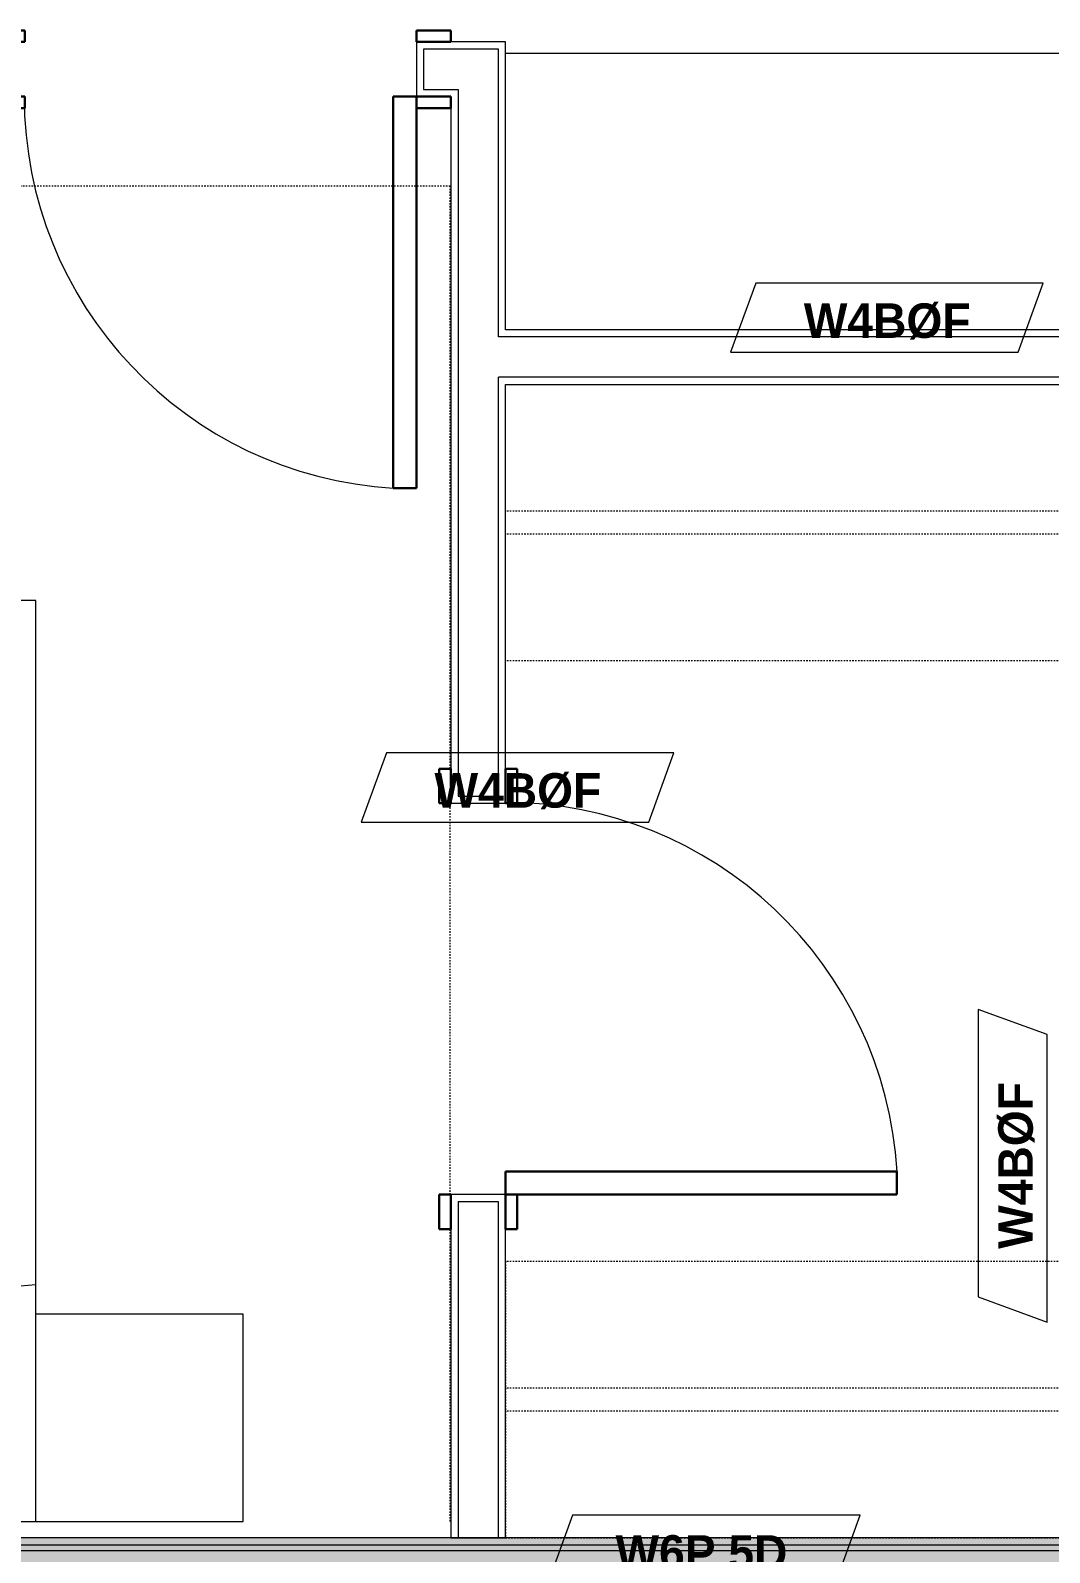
# Model space of a CAD drawing. Header units: inches. Extents: x -4010 to -1814, y 9846 to 12241.
# Drawn here: x -3726.6 to -3638, y 10841.3 to 10973.6 of the extents above; entities that cross this region are included whole.
import ezdxf

# ---------------------------------------------------------------- set-up
doc = ezdxf.new("R2010")
doc.units = ezdxf.units.IN
doc.header["$MEASUREMENT"] = 0
doc.linetypes.add('Dash', pattern=[0.25, 0.125, -0.125])
for name, color, linetype, lineweight in [('0-1', 7, 'Continuous', 5), ('A-DOOR-3', 31, 'Continuous', 9), ('A-DOOR-4', 31, 'Continuous', 30), ('A-DOOR-FRAM-3', 31, 'Continuous', 30), ('A-WALL', 113, 'Continuous', 18), ('A-WALL-2', 250, 'Continuous', 18), ('A-WALL-3', 113, 'Continuous', 9), ('A-WALL-IDEN', 211, 'Continuous', 9), ('I-FURN', 30, 'Continuous', 9), ('I-FURN-HDLN', 30, 'Dash', 9), ('I-WALL-2', 241, 'Continuous', 5), ('I-WALL-3', 7, 'Continuous', 9), ('Q-CASE', 31, 'Continuous', 9), ('Q-CASE-HDLN', 31, 'Dash', 9)]:
    doc.layers.add(name, color=color, linetype=linetype, lineweight=lineweight)
doc.styles.add('Century Gothic_B_1', font='GOTHICB.TTF', dxfattribs={"height": 3})

# ---------------------------------------------------------------- blocks, each defined once
blk = doc.blocks.new('CTR - 1st Phase - Common Walls_rvt-1-UNIT PLANS - 2ND _ 3RD FLOOR')
at = {"layer": 'I-WALL-2'}
for points in [[(-3489.45, 10842), (-3487.3, 10842), (-3487.3, 10842.63), (-3852.47, 10842.63), (-3852.47, 10842), (-3494.85, 10842)], [(-3486.67, 10841.5), (-3486.67, 10842), (-3852.47, 10842), (-3852.47, 10841.5), (-3487.3, 10841.5)], [(-3487.3, 10836), (-3486.67, 10836), (-3486.67, 10841.5), (-3852.47, 10841.5), (-3852.47, 10836), (-3494.85, 10836)]]:
    blk.add_hatch(color=256, dxfattribs=at).paths.add_polyline_path(points, flags=0)
at = {"layer": 'A-WALL-2'}
for p, q in [((-3487.3, 10842), (-3852.47, 10842)), ((-3487.3, 10841.5), (-3852.47, 10841.5))]:
    blk.add_line(p, q, dxfattribs=at)
at = {"layer": 'I-WALL-3'}
blk.add_line((-3527.82, 10842.63), (-3852.47, 10842.63), dxfattribs=at)
blk = doc.blocks.new('SWING - SINGLE - FLUSH - 2-10 x 6-8 - PRIVACY-3199405-UNIT PLANS - 2ND _ 3RD FLOOR')
at = {"layer": 'A-DOOR-3'}
blk.add_arc((17, -2.37), 34.07, 180, 266.6343, dxfattribs=at)
at = {"layer": 'A-DOOR-4'}
for p, q in [((15, -2.37), (15, -36.38)), ((17, -2.37), (15, -2.37)), ((17, -2.37), (17, -36.38)), ((17, -36.38), (15, -36.38))]:
    blk.add_line(p, q, dxfattribs=at)
at = {"layer": 'A-DOOR-FRAM-3'}
for p, q in [((-20, 2.38), (-20, 3.38)), ((-20, 3.38), (-17, 3.38)), ((-17, 3.38), (-17, 2.38)), ((17, 2.38), (17, 3.38)), ((17, 3.38), (20, 3.38)), ((20, 3.38), (20, 2.38)), ((-17, 2.38), (-20, 2.38)), ((20, 2.38), (17, 2.38)), ((-20, -2.37), (-17, -2.37)), ((-20, -3.37), (-20, -2.37)), ((-17, -2.37), (-17, -3.37)), ((17, -2.37), (20, -2.37)), ((17, -3.37), (17, -2.37)), ((20, -2.37), (20, -3.37)), ((-17, -3.37), (-20, -3.37)), ((20, -3.37), (17, -3.37))]:
    blk.add_line(p, q, dxfattribs=at)
blk = doc.blocks.new('OD_CW_Closet - OD_CW_Closet-3838437-UNIT PLANS - 2ND _ 3RD FLOOR')
at = {"layer": 'Q-CASE-HDLN'}
for p, q in [((67.99, 24), (0.74, 24)), ((0.74, 24), (0.74, 0)), ((67.99, 0), (67.99, 24)), ((0.74, 13), (67.99, 13)), ((0.74, 11), (67.99, 11)), ((0.74, 0), (67.99, 0))]:
    blk.add_line(p, q, dxfattribs=at)
blk = doc.blocks.new('Bed-Standard - King 78_ x 80_-V20-UNIT PLANS - 2ND _ 3RD FLOOR')
at = {"layer": 'I-FURN'}
for p, q in [((49.69, 38.2), (-28.31, 38.2)), ((-28.31, 38.2), (-28.31, -41.8)), ((49.69, -41.8), (49.69, 38.2)), ((-25.31, 36.2), (-25.31, 24.2)), ((-25.31, 36.2), (46.69, 36.2)), ((46.69, 36.2), (46.69, 24.2)), ((49.69, 24.2), (-28.31, 17.63)), ((-25.31, 24.2), (46.69, 24.2)), ((-28.31, -41.8), (49.69, -41.8))]:
    blk.add_line(p, q, dxfattribs=at)
at = {"layer": 'I-FURN-HDLN'}
for p, q in [((-64.31, 38.2), (-64.31, 12.81)), ((67.69, -40.75), (67.69, 38.2)), ((73.69, -40.75), (73.69, 38.2)), ((-64.31, 9.81), (-64.31, -24.19)), ((-64.31, -27.19), (-64.31, -77.8)), ((67.69, -77.8), (67.69, -49.81)), ((73.69, -77.8), (73.69, -49.25)), ((-64.31, -77.8), (73.69, -77.8))]:
    blk.add_line(p, q, dxfattribs=at)
blk = doc.blocks.new('SWING - SINGLE - FLUSH - 2-10 x 6-8 - PRIVACY-3199407-UNIT PLANS - 2ND _ 3RD FLOOR')
at = {"layer": 'A-DOOR-3'}
blk.add_arc((17, 2.37), 34.07, 93.3657, 180, dxfattribs=at)
at = {"layer": 'A-DOOR-4'}
for p, q in [((15, 2.37), (15, 36.38)), ((17, 36.38), (15, 36.38)), ((17, 2.37), (17, 36.38)), ((17, 2.37), (15, 2.37))]:
    blk.add_line(p, q, dxfattribs=at)
at = {"layer": 'A-DOOR-FRAM-3'}
for p, q in [((-17, 3.37), (-20, 3.37)), ((-20, 3.37), (-20, 2.37)), ((-17, 2.37), (-17, 3.37)), ((20, 3.37), (17, 3.37)), ((17, 3.37), (17, 2.37)), ((20, 2.37), (20, 3.37)), ((-20, 2.37), (-17, 2.37)), ((17, 2.37), (20, 2.37)), ((-17, -2.38), (-20, -2.38)), ((-20, -2.38), (-20, -3.38)), ((-17, -3.38), (-17, -2.38)), ((20, -2.38), (17, -2.38)), ((17, -2.38), (17, -3.38)), ((20, -3.38), (20, -2.38)), ((-20, -3.38), (-17, -3.38)), ((17, -3.38), (20, -3.38))]:
    blk.add_line(p, q, dxfattribs=at)
blk = doc.blocks.new('Table-Night Stand - 18_ x 18_ x 24_-V28-UNIT PLANS - 2ND _ 3RD FLOOR')
at = {"layer": 'I-FURN'}
for p, q in [((18.15, 18), (0.15, 18)), ((0.15, 18), (0.15, 0)), ((0.15, 0), (18.15, 0))]:
    blk.add_line(p, q, dxfattribs=at)
blk = doc.blocks.new('OD_CW_Closet - OD_CW_Closet-3890319-UNIT PLANS - 2ND _ 3RD FLOOR')
at = {"layer": 'Q-CASE-HDLN'}
for p, q in [((0.74, -24), (0.74, 0)), ((0.74, 0), (66.99, 0)), ((66.99, 0), (66.99, -24)), ((0.74, -11), (66.99, -11)), ((0.74, -13), (66.99, -13)), ((66.99, -24), (0.74, -24))]:
    blk.add_line(p, q, dxfattribs=at)
blk = doc.blocks.new('Casework 14 - Casework 1-3928733-UNIT PLANS - 2ND _ 3RD FLOOR')
at = {"layer": 'Q-CASE'}
for p, q in [((-3575.05, 10971.56), (-3685.3, 10971.56)), ((-3619.4, 10947.56), (-3619.4, 10960.56)), ((-3619.4, 10960.56), (-3619.05, 10960.56))]:
    blk.add_line(p, q, dxfattribs=at)
blk = doc.blocks.new('Wall Tag - Arch Wall-3956453-UNIT PLANS - 2ND _ 3RD FLOOR')
at = {"layer": 'A-WALL-IDEN'}
for p, q in [((-0.3561, 0.0937), (-0.4244, -0.0937)), ((0.4244, 0.0937), (-0.3561, 0.0937)), ((0.3561, -0.0937), (0.4244, 0.0937)), ((-0.4244, -0.0937), (0.3561, -0.0937))]:
    blk.add_line(p, q, dxfattribs=at)

msp = doc.modelspace()

# ---------------------------------------------------------------- linework, layer by layer
at = {"layer": 'A-WALL'}
for p, q in [((-3685.92374, 10971.9394), (-3692.42374, 10971.9394)), ((-3692.42374, 10971.9394), (-3692.42374, 10968.4394)), ((-3685.92374, 10946.9394), (-3685.92374, 10971.9394)), ((-3692.42374, 10968.4394), (-3689.42374, 10968.4394)), ((-3689.42374, 10968.4394), (-3689.42374, 10907.05981)), ((-3618.42374, 10946.9394), (-3685.92374, 10946.9394)), ((-3685.92374, 10907.05981), (-3685.92374, 10943.4394)), ((-3618.42374, 10943.4394), (-3685.92374, 10943.4394)), ((-3689.42374, 10907.05981), (-3685.92374, 10907.05981)), ((-3685.92374, 10871.80981), (-3689.42374, 10871.80981)), ((-3689.42374, 10871.80981), (-3689.42374, 10842.6269)), ((-3685.92374, 10842.6269), (-3685.92374, 10871.80981))]:
    msp.add_line(p, q, dxfattribs=at)
at = {"layer": 'A-WALL-3'}
for p, q in [((-3685.29874, 10972.5644), (-3693.04874, 10972.5644)), ((-3693.04874, 10972.5644), (-3693.04874, 10967.8144)), ((-3685.29874, 10947.5644), (-3685.29874, 10972.5644)), ((-3693.04874, 10967.8144), (-3690.04874, 10967.8144)), ((-3690.04874, 10967.8144), (-3690.04874, 10906.43481)), ((-3619.04874, 10947.5644), (-3685.29874, 10947.5644)), ((-3685.29874, 10906.43481), (-3685.29874, 10942.8144)), ((-3685.29874, 10942.8144), (-3619.04874, 10942.8144)), ((-3690.04874, 10906.43481), (-3685.29874, 10906.43481)), ((-3690.04874, 10872.43481), (-3690.04874, 10842.6269)), ((-3685.29874, 10872.43481), (-3690.04874, 10872.43481)), ((-3685.29874, 10842.6269), (-3685.29874, 10872.43481)), ((-3690.04874, 10842.6269), (-3685.29874, 10842.6269))]:
    msp.add_line(p, q, dxfattribs=at)

# ---------------------------------------------------------------- block references
at = {"layer": '0-1'}
msp.add_blockref('CTR - 1st Phase - Common Walls_rvt-1-UNIT PLANS - 2ND _ 3RD FLOOR', (0, 0), dxfattribs=at)
at = {"layer": 'A-DOOR-3'}
msp.add_blockref('SWING - SINGLE - FLUSH - 2-10 x 6-8 - PRIVACY-3199405-UNIT PLANS - 2ND _ 3RD FLOOR', (-3710.04874, 10970.1894), dxfattribs=at)
at = {"layer": 'A-DOOR-3', "rotation": 270.0000000000211}
msp.add_blockref('SWING - SINGLE - FLUSH - 2-10 x 6-8 - PRIVACY-3199407-UNIT PLANS - 2ND _ 3RD FLOOR', (-3687.67374, 10889.43481), dxfattribs=at)
at = {"layer": 'A-WALL-IDEN', "xscale": 31.99999999999999, "yscale": 31.99999999999999, "zscale": 31.99999999999999}
for p in [(-3652.17374, 10948.60741), (-3684.25572, 10907.80248), (-3668.07374, 10841.60741)]:
    msp.add_blockref('Wall Tag - Arch Wall-3956453-UNIT PLANS - 2ND _ 3RD FLOOR', p, dxfattribs=at)
at = {"layer": 'A-WALL-IDEN', "xscale": 31.99999999999999, "yscale": 31.99999999999999, "zscale": 31.99999999999999, "rotation": 89.99999999999991}
msp.add_blockref('Wall Tag - Arch Wall-3956453-UNIT PLANS - 2ND _ 3RD FLOOR', (-3641.2486, 10874.94341), dxfattribs=at)
at = {"layer": 'I-FURN', "rotation": 180}
for name, p in [('Bed-Standard - King 78_ x 80_-V20-UNIT PLANS - 2ND _ 3RD FLOOR', (-3754.41021, 10882.24966)), ('Table-Night Stand - 18_ x 18_ x 24_-V28-UNIT PLANS - 2ND _ 3RD FLOOR', (-3707.95174, 10862.04474))]:
    msp.add_blockref(name, p, dxfattribs=at)
at = {"layer": 'Q-CASE'}
msp.add_blockref('Casework 14 - Casework 1-3928733-UNIT PLANS - 2ND _ 3RD FLOOR', (0, 0), dxfattribs=at)
at = {"layer": 'Q-CASE', "rotation": 180}
for name, p in [('OD_CW_Closet - OD_CW_Closet-3890319-UNIT PLANS - 2ND _ 3RD FLOOR', (-3618.31103, 10918.8144)), ('OD_CW_Closet - OD_CW_Closet-3838437-UNIT PLANS - 2ND _ 3RD FLOOR', (-3617.31103, 10866.6269))]:
    msp.add_blockref(name, p, dxfattribs=at)

# ---------------------------------------------------------------- texts
at = {"layer": 'A-WALL-IDEN', "char_height": 3, "attachment_point": 1, "style": 'Century Gothic_B_1'}
for s, insert, width in [('W4BØF', (-3659.38966, 10949.85495), 17.372), ('W4BØF', (-3691.47164, 10909.05002), 17.372), ('W6P.5D', (-3675.7495, 10842.85495), 18.483)]:
    msp.add_mtext(s, dxfattribs=dict(at, insert=insert, width=width))
at = {"layer": 'A-WALL-IDEN', "insert": (-3642.49613, 10867.72749), "char_height": 3, "width": 17.372, "attachment_point": 1, "rotation": 90, "style": 'Century Gothic_B_1'}
msp.add_mtext('W4BØF', dxfattribs=at)

doc.saveas('drawing.dxf')
